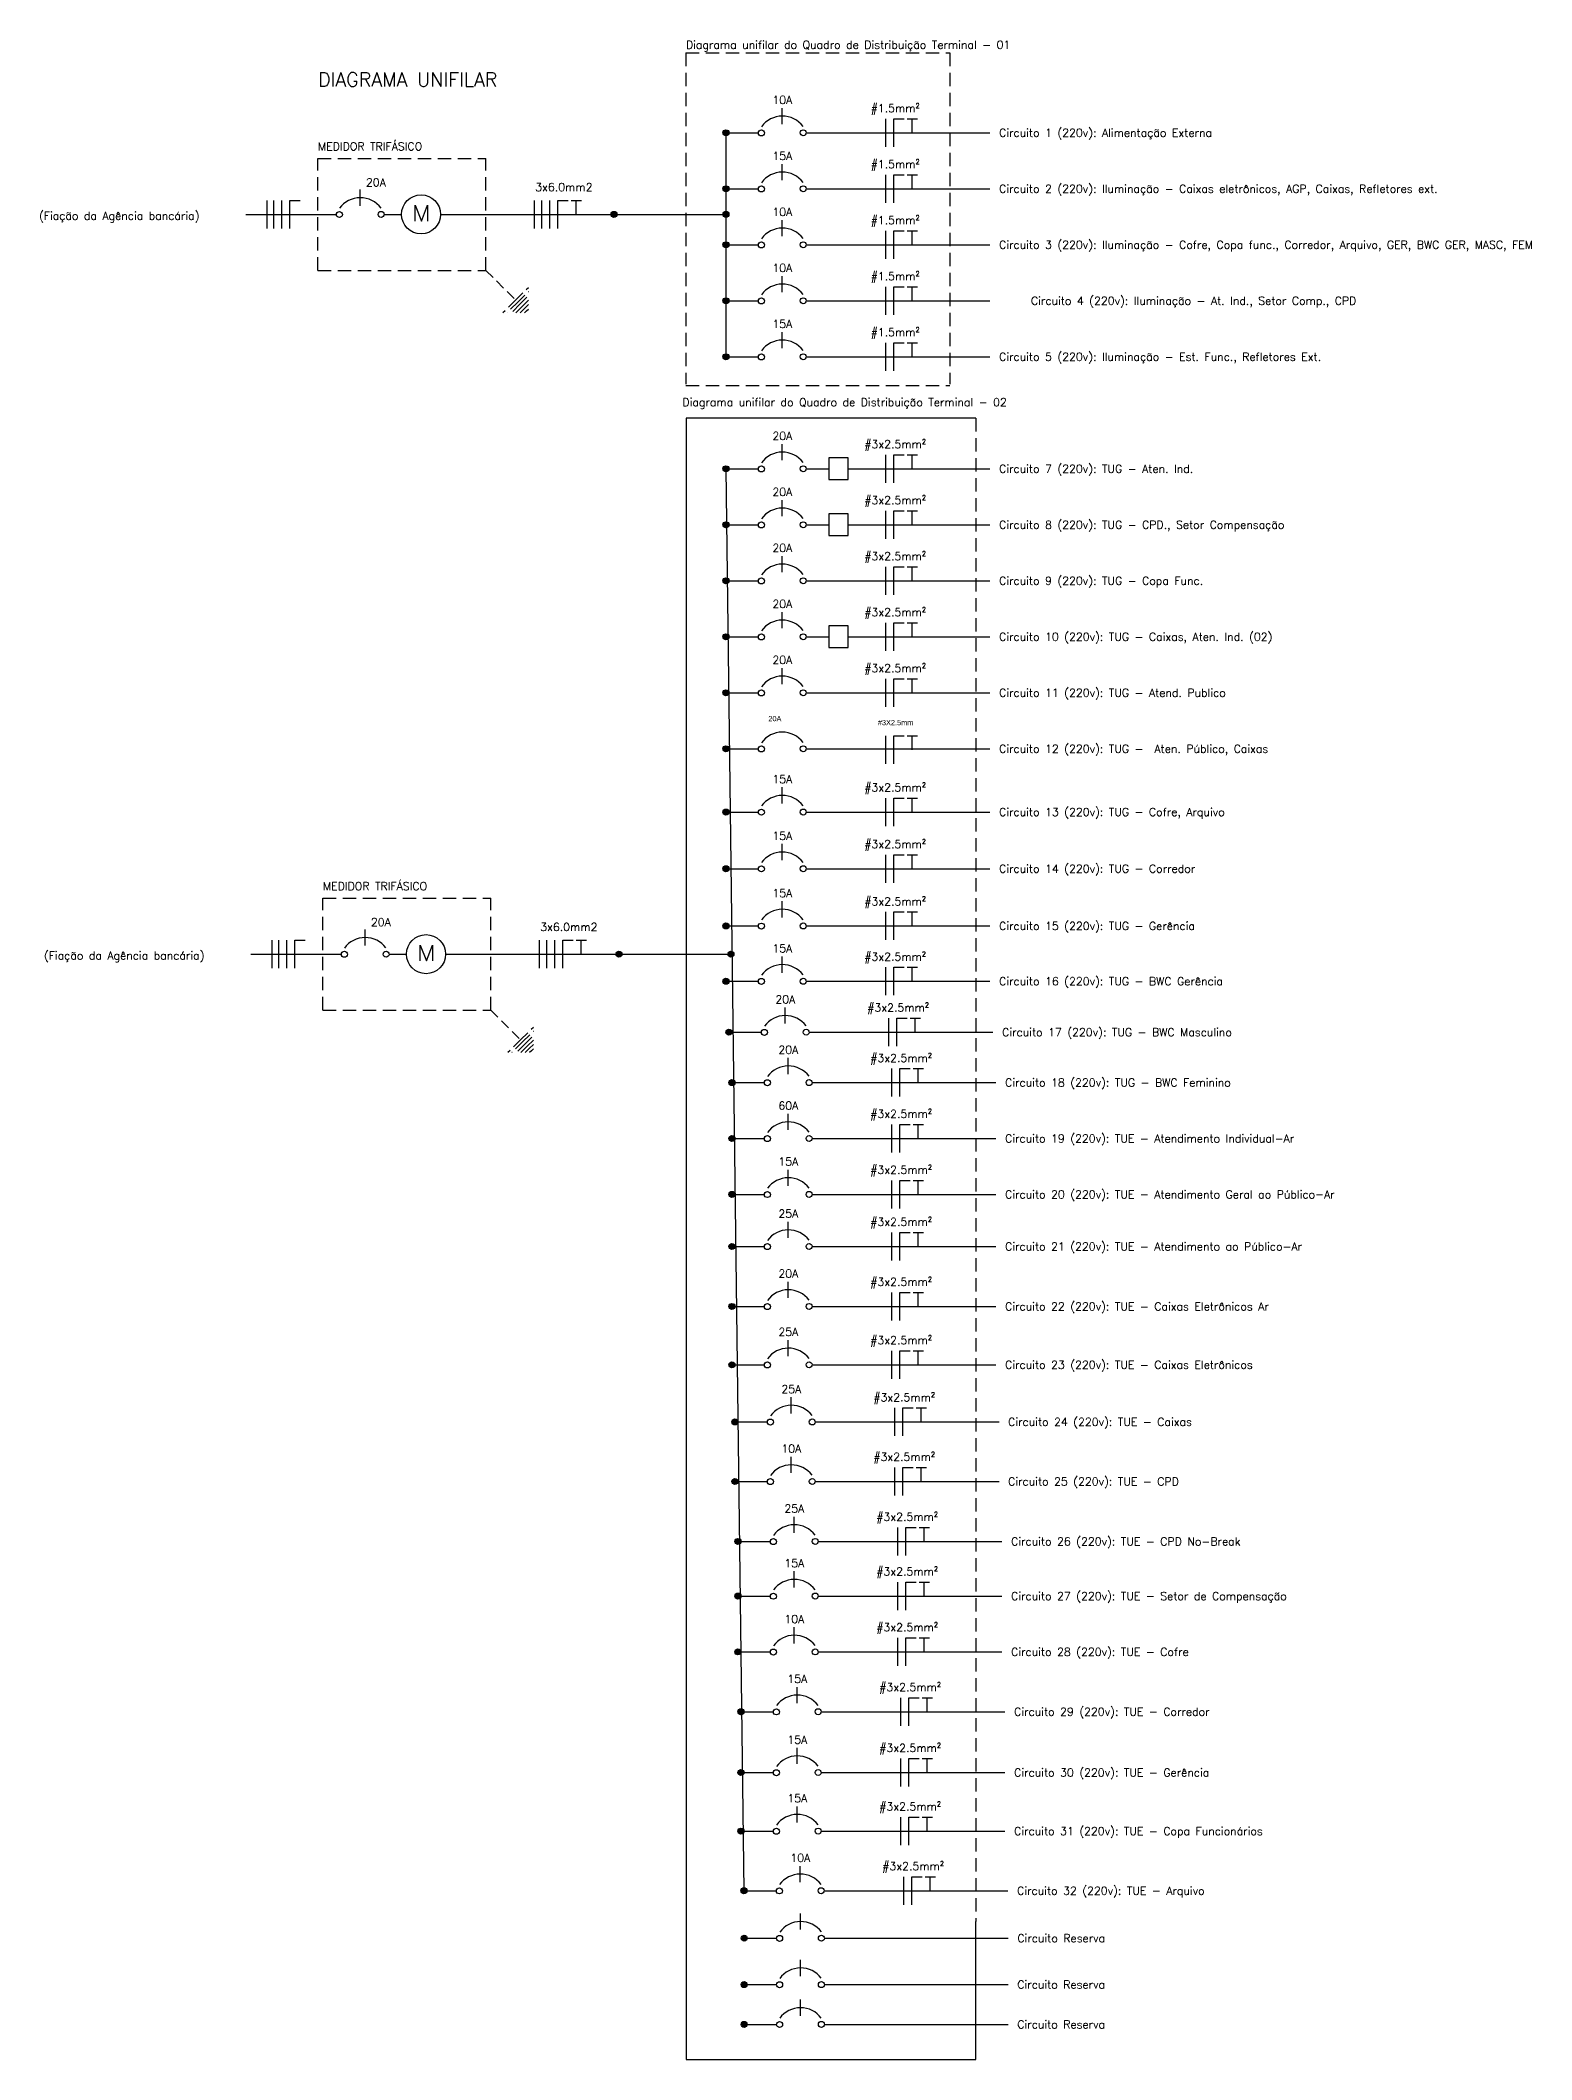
# Model space of a CAD drawing. Header units: millimetres. Extents: x -4595 to 88120, y -33945 to 27318.
# Drawn here: x 2837 to 3547, y 989 to 1951 of the extents above; entities that cross this region are included whole.
import ezdxf
from ezdxf.enums import TextEntityAlignment as Align

# ---------------------------------------------------------------- set-up
doc = ezdxf.new("R2010")
doc.units = ezdxf.units.MM
doc.linetypes.add('HIDDEN', pattern=[0.375, 0.25, -0.125])
for name, color, linetype in [('PROJECAO', 8, 'HIDDEN'), ('TXT_0', 7, 'Continuous'), ('TXT_2', 3, 'Continuous')]:
    doc.layers.add(name, color=color, linetype=linetype)
doc.styles.add('ADITIVOCAD', font='ROMANS.shx')
doc.styles.get("Standard").update_dxf_attribs({"font": 'arial.ttf'})

# ---------------------------------------------------------------- blocks, each defined once
blk = doc.blocks.new('ADCE_DISJ_TERM_1')
blk.add_hatch(color=256).paths.add_polyline_path([(0.037, 0, 1), (-0.037, 0, 1)])
for p, q in [((0.703, 0.107), (0.703, 0.309)), ((0, 0), (0.405, 0)), ((1.002, 0), (3.3, 0))]:
    blk.add_line(p, q)
for centre in [(0, 0), (0.443, -0.002), (0.965, 0)]:
    blk.add_circle(centre, 0.0375)
blk.add_arc((0.705, -0.116), 0.324, 36.8863, 143.6254)
at = {"flags": 8}
for tag, p in [('$A', (0.705, 0.411)), ('$F', (2.115, 0.3))]:
    blk.add_attdef(tag, text='', height=0.1, dxfattribs=at).set_placement(p, align=Align.MIDDLE)
blk.add_attdef('$CI', text='', height=0.1, dxfattribs=at).set_placement((3.414, 0), align=Align.MIDDLE_LEFT)
blk = doc.blocks.new('ADCE_ENT1FT')
for p, q in [((-0.1, -0.175), (-0.1, 0.175)), ((0, 0.175), (0.128, 0.175)), ((0, -0.175), (0, 0.175)), ((0.165, 0.175), (0.293, 0.175)), ((0.229, 0), (0.229, 0.175))]:
    blk.add_line(p, q)
blk = doc.blocks.new('ADCE_DISJ_TERM_1_DR')
blk.add_hatch(color=256).paths.add_polyline_path([(0.037, 0, 1), (-0.037, 0, 1)])
for p, q in [((0.703, 0.107), (0.703, 0.309)), ((0, 0), (0.405, 0)), ((1.002, 0), (1.287, 0)), ((1.527, 0), (3.3, 0))]:
    blk.add_line(p, q)
blk.add_lwpolyline([(1.287, -0.135), (1.527, -0.135), (1.527, 0.135), (1.287, 0.135)], close=True)
for centre in [(0, 0), (0.443, -0.002), (0.965, 0)]:
    blk.add_circle(centre, 0.0375)
blk.add_arc((0.705, -0.116), 0.324, 36.8863, 143.6254)
at = {"flags": 8}
for tag, p in [('$A', (0.705, 0.411)), ('$ADR', (1.407, 0.278)), ('$F', (2.115, 0.3)), ('DR', (1.407, 0))]:
    blk.add_attdef(tag, text='', height=0.1, dxfattribs=at).set_placement(p, align=Align.MIDDLE)
blk.add_attdef('$CI', text='', height=0.1, dxfattribs=at).set_placement((3.414, 0), align=Align.MIDDLE_LEFT)
blk = doc.blocks.new('ADCE_DISJ_TERM_R')
blk.add_hatch(color=256).paths.add_polyline_path([(0.037, 0, 1), (-0.037, 0, 1)])
for p, q in [((0, 0), (0.405, 0)), ((1.002, 0), (3.3, 0))]:
    blk.add_line(p, q)
for centre in [(0, 0), (0.443, -0.002), (0.965, 0)]:
    blk.add_circle(centre, 0.0375)
blk.add_arc((0.705, -0.116), 0.324, 36.8863, 143.6254)
at = {"flags": 8}
blk.add_attdef('$CI', text='', height=0.1, dxfattribs=at).set_placement((3.414, 0), align=Align.MIDDLE_LEFT)
blk = doc.blocks.new('ADCE_QDL_ENTRADA')
for points in [[(-1.3625, 0, 1), (-1.4375, 0, 1)], [(0.0375, 0, 1), (-0.0375, 0, 1)]]:
    blk.add_hatch(color=256).paths.add_polyline_path(points)
blk.add_line((-1.4, 0), (0, 0))
for centre in [(-1.4, 0), (0, 0)]:
    blk.add_circle(centre, 0.0375)
blk = doc.blocks.new('ADCE_ENTRADA')
for p, q in [((-4.572, 0.107), (-4.572, 0.309)), ((-6, 0), (-4.87, 0)), ((-4.273, 0), (-4.055, 0)), ((-3.567, 0), (-1.4, 0))]:
    blk.add_line(p, q)
blk.add_lwpolyline([(-3.883, -0.085), (-3.883, 0.114), (-3.807, -0.085), (-3.731, 0.114), (-3.731, -0.085)])
for centre, radius in [((-4.832, -0.002), 0.0375), ((-4.31, 0), 0.0375), ((-3.811, 0), 0.244)]:
    blk.add_circle(centre, radius)
blk.add_arc((-4.571, -0.116), 0.324, 36.8863, 143.6254)
at = {"flags": 8}
blk.add_attdef('$A', text='', height=0.1, dxfattribs=at).set_placement((-4.571, 0.578), align=Align.MIDDLE)
blk = doc.blocks.new('ADCE_SBTERRA')
at = {"ltscale": 0.5}
for p, q in [((0, 0), (0.525, 0)), ((0.525, 0), (0.525, 0.225)), ((0.525, 0), (0.525, -0.225)), ((0.561, 0), (0.561, 0.189)), ((0.561, 0), (0.561, -0.189)), ((0.6, 0), (0.6, 0.15)), ((0.6, 0), (0.6, -0.15)), ((0.639, 0), (0.639, 0.111)), ((0.639, 0), (0.639, -0.111)), ((0.678, 0), (0.678, 0.072)), ((0.678, 0), (0.678, -0.072))]:
    blk.add_line(p, q, dxfattribs=at)
for q in [(0.717, 0.033), (0.717, -0.033)]:
    blk.add_line((0.717, 0), q)
blk = doc.blocks.new('ADCE_ENT2F')
for p, q in [((-0.1, -0.175), (-0.1, 0.175)), ((0, -0.175), (0, 0.175)), ((0.1, -0.175), (0.1, 0.175)), ((0.1, 0.175), (0.229, 0.175))]:
    blk.add_line(p, q)
blk = doc.blocks.new('ADCE_ENT2Ft')
for p, q in [((-0.2, -0.175), (-0.2, 0.175)), ((-0.1, -0.175), (-0.1, 0.175)), ((0, -0.175), (0, 0.175)), ((0, 0.175), (0.128, 0.175)), ((0.165, 0.175), (0.293, 0.175)), ((0.229, 0), (0.229, 0.175))]:
    blk.add_line(p, q)
blk = doc.blocks.new('A$Cd055121e')
for p, q in [((11.468, 15.15), (11.468, 10.95)), ((2.858, 13.883), (2.858, 13.358)), ((7.871, 13.883), (7.871, 13.358)), ((16.153, 9.798), (10.719, 9.798)), ((10.719, 9.798), (10.719, -18.391)), ((11.468, 8.85), (11.805, -17.811)), ((2.951, 0.011), (2.951, -0.514)), ((7.964, 0.011), (7.964, -0.514)), ((10.719, -18.391), (10.719, -20.978)), ((16.153, -20.978), (16.153, -18.391)), ((10.719, -20.978), (16.153, -20.978))]:
    blk.add_line(p, q)
at = {"layer": 'PROJECAO'}
for p, q in [((10.718, 16.65), (15.668, 16.65)), ((10.718, 16.65), (10.718, 10.436)), ((15.668, 16.65), (15.668, 10.436)), ((3.818, 12.57), (3.818, 14.67)), ((3.818, 14.67), (6.968, 14.67)), ((6.968, 12.57), (6.968, 14.67)), ((3.818, 12.57), (6.968, 12.57)), ((10.718, 10.411), (15.668, 10.411)), ((16.153, 9.798), (16.153, -18.391)), ((3.911, -1.301), (3.911, 0.799)), ((3.911, 0.799), (7.061, 0.799)), ((7.061, -1.301), (7.061, 0.799)), ((3.911, -1.301), (7.061, -1.301))]:
    blk.add_line(p, q, dxfattribs=at)
at = {"layer": 'TXT_2'}
for p, q in [((9.368, 13.62), (9.368, 13.62)), ((9.461, -0.251), (9.461, -0.251))]:
    blk.add_line(p, q, dxfattribs=at)
at = {"layer": 'PROJECAO', "xscale": 1.5, "yscale": 1.5, "zscale": 1.5, "rotation": 315}
for p in [(6.968, 12.57), (7.061, -1.301)]:
    blk.add_blockref('ADCE_SBTERRA', p, dxfattribs=at)
at = {"layer": 'TXT_0', "xscale": 1.5, "yscale": 1.5, "zscale": 1.5}
for name, p in [('ADCE_ENT1FT', (14.618, 15.15)), ('ADCE_ENT1FT', (14.618, 14.1)), ('ADCE_ENT2F', (3.143, 13.62)), ('ADCE_ENT2Ft', (8.318, 13.62)), ('ADCE_ENT1FT', (14.618, 13.05)), ('ADCE_ENT1FT', (14.618, 12)), ('ADCE_ENT1FT', (14.618, 10.95)), ('ADCE_ENT1FT', (14.618, 8.85)), ('ADCE_ENT1FT', (14.618, 7.8)), ('ADCE_ENT1FT', (14.618, 6.75)), ('ADCE_ENT1FT', (14.618, 5.7)), ('ADCE_ENT1FT', (14.618, 4.65)), ('ADCE_ENT1FT', (14.618, 3.579)), ('ADCE_ENT1FT', (14.618, 2.414)), ('ADCE_ENT1FT', (14.618, 1.352)), ('ADCE_ENT1FT', (14.618, 0.278)), ('ADCE_ENT2F', (3.236, -0.251)), ('ADCE_ENT2Ft', (8.411, -0.251)), ('ADCE_ENT1FT', (14.618, -0.759)), ('ADCE_ENT1FT', (14.674, -1.714)), ('ADCE_ENT1FT', (14.73, -2.659)), ('ADCE_ENT1FT', (14.73, -3.707)), ('ADCE_ENT1FT', (14.73, -4.755)), ('ADCE_ENT1FT', (14.73, -5.732)), ('ADCE_ENT1FT', (14.73, -6.856)), ('ADCE_ENT1FT', (14.73, -7.95)), ('ADCE_ENT1FT', (14.787, -9.021)), ('ADCE_ENT1FT', (14.787, -10.138)), ('ADCE_ENT1FT', (14.843, -11.262)), ('ADCE_ENT1FT', (14.843, -12.286)), ('ADCE_ENT1FT', (14.843, -13.333)), ('ADCE_ENT1FT', (14.899, -14.455)), ('ADCE_ENT1FT', (14.899, -15.595)), ('ADCE_ENT1FT', (14.899, -16.693)), ('ADCE_ENT1FT', (14.955, -17.811))]:
    blk.add_blockref(name, p, dxfattribs=at)
at = {"layer": 'TXT_2'}
ref = blk.add_blockref('ADCE_DISJ_TERM_1', (11.468, 15.15), dxfattribs=dict(at, xscale=1.5, yscale=1.5, zscale=1.5))
ref.add_attrib('$A', '10A', dxfattribs={"layer": 'TXT_0', "height": 0.15, "style": 'ADITIVOCAD', "flags": 8}).set_placement((12.525, 15.766), align=Align.MIDDLE)
ref.add_attrib('$F', '#1.5mm²', dxfattribs={"layer": 'TXT_0', "height": 0.15, "style": 'ADITIVOCAD', "flags": 8}).set_placement((14.64, 15.6), align=Align.MIDDLE)
ref.add_attrib('$CI', 'Circuito 1 (220v): Alimentação Externa', dxfattribs={"layer": 'TXT_0', "height": 0.15, "style": 'ADITIVOCAD', "flags": 8}).set_placement((16.589, 15.15), align=Align.MIDDLE_LEFT)
ref = blk.add_blockref('ADCE_DISJ_TERM_1', (11.468, 14.1), dxfattribs=dict(at, xscale=1.5, yscale=1.5, zscale=1.5))
ref.add_attrib('$A', '15A', dxfattribs={"layer": 'TXT_0', "height": 0.15, "style": 'ADITIVOCAD', "flags": 8}).set_placement((12.525, 14.716), align=Align.MIDDLE)
ref.add_attrib('$F', '#1.5mm²', dxfattribs={"layer": 'TXT_0', "height": 0.15, "style": 'ADITIVOCAD', "flags": 8}).set_placement((14.64, 14.55), align=Align.MIDDLE)
ref.add_attrib('$CI', 'Circuito 2 (220v): Iluminação - Caixas eletrônicos, AGP, Caixas, Refletores ext.', dxfattribs={"layer": 'TXT_0', "height": 0.15, "style": 'ADITIVOCAD', "flags": 8}).set_placement((16.589, 14.1), align=Align.MIDDLE_LEFT)
at = {"layer": 'TXT_2', "xscale": 1.5, "yscale": 1.5, "zscale": 1.5}
for name, p in [('ADCE_ENTRADA', (11.468, 13.62)), ('ADCE_QDL_ENTRADA', (11.468, 13.62)), ('ADCE_ENTRADA', (11.561, -0.251)), ('ADCE_QDL_ENTRADA', (11.561, -0.251))]:
    blk.add_blockref(name, p, dxfattribs=at)
at = {"layer": 'TXT_2'}
ref = blk.add_blockref('ADCE_DISJ_TERM_1', (11.468, 13.05), dxfattribs=dict(at, xscale=1.5, yscale=1.5, zscale=1.5))
ref.add_attrib('$A', '10A', dxfattribs={"layer": 'TXT_0', "height": 0.15, "style": 'ADITIVOCAD', "flags": 8}).set_placement((12.525, 13.666), align=Align.MIDDLE)
ref.add_attrib('$F', '#1.5mm²', dxfattribs={"layer": 'TXT_0', "height": 0.15, "style": 'ADITIVOCAD', "flags": 8}).set_placement((14.64, 13.5), align=Align.MIDDLE)
ref.add_attrib('$CI', 'Circuito 3 (220v): Iluminação - Cofre, Copa func., Corredor, Arquivo, GER, BWC GER, MASC, FEM', dxfattribs={"layer": 'TXT_0', "height": 0.15, "style": 'ADITIVOCAD', "flags": 8}).set_placement((16.589, 13.05), align=Align.MIDDLE_LEFT)
ref = blk.add_blockref('ADCE_DISJ_TERM_1', (11.468, 12), dxfattribs=dict(at, xscale=1.5, yscale=1.5, zscale=1.5))
ref.add_attrib('$A', '10A', dxfattribs={"layer": 'TXT_0', "height": 0.15, "style": 'ADITIVOCAD', "flags": 8}).set_placement((12.525, 12.616), align=Align.MIDDLE)
ref.add_attrib('$F', '#1.5mm²', dxfattribs={"layer": 'TXT_0', "height": 0.15, "style": 'ADITIVOCAD', "flags": 8}).set_placement((14.64, 12.45), align=Align.MIDDLE)
ref.add_attrib('$CI', 'Circuito 4 (220v): Iluminação - At. Ind., Setor Comp., CPD', dxfattribs={"layer": 'TXT_0', "height": 0.15, "style": 'ADITIVOCAD', "flags": 8}).set_placement((17.186, 12), align=Align.MIDDLE_LEFT)
ref = blk.add_blockref('ADCE_DISJ_TERM_1', (11.468, 10.95), dxfattribs=dict(at, xscale=1.5, yscale=1.5, zscale=1.5))
ref.add_attrib('$A', '15A', dxfattribs={"layer": 'TXT_0', "height": 0.15, "style": 'ADITIVOCAD', "flags": 8}).set_placement((12.525, 11.566), align=Align.MIDDLE)
ref.add_attrib('$F', '#1.5mm²', dxfattribs={"layer": 'TXT_0', "height": 0.15, "style": 'ADITIVOCAD', "flags": 8}).set_placement((14.64, 11.4), align=Align.MIDDLE)
ref.add_attrib('$CI', 'Circuito 5 (220v): Iluminação - Est. Func., Refletores Ext.', dxfattribs={"layer": 'TXT_0', "height": 0.15, "style": 'ADITIVOCAD', "flags": 8}).set_placement((16.589, 10.95), align=Align.MIDDLE_LEFT)
ref = blk.add_blockref('ADCE_DISJ_TERM_1_DR', (11.468, 8.85), dxfattribs=dict(at, xscale=1.5, yscale=1.5, zscale=1.5))
ref.add_attrib('$A', '20A', dxfattribs={"layer": 'TXT_0', "height": 0.15, "style": 'ADITIVOCAD', "flags": 8}).set_placement((12.525, 9.466), align=Align.MIDDLE)
ref.add_attrib('$F', '#3x2.5mm²', dxfattribs={"layer": 'TXT_0', "height": 0.15, "style": 'ADITIVOCAD', "flags": 8}).set_placement((14.64, 9.3), align=Align.MIDDLE)
ref.add_attrib('$CI', 'Circuito 7 (220v): TUG - Aten. Ind.', dxfattribs={"layer": 'TXT_0', "height": 0.15, "style": 'ADITIVOCAD', "flags": 8}).set_placement((16.589, 8.85), align=Align.MIDDLE_LEFT)
ref = blk.add_blockref('ADCE_DISJ_TERM_1_DR', (11.468, 7.8), dxfattribs=dict(at, xscale=1.5, yscale=1.5, zscale=1.5))
ref.add_attrib('$A', '20A', dxfattribs={"layer": 'TXT_0', "height": 0.15, "style": 'ADITIVOCAD', "flags": 8}).set_placement((12.525, 8.416), align=Align.MIDDLE)
ref.add_attrib('$F', '#3x2.5mm²', dxfattribs={"layer": 'TXT_0', "height": 0.15, "style": 'ADITIVOCAD', "flags": 8}).set_placement((14.64, 8.25), align=Align.MIDDLE)
ref.add_attrib('$CI', 'Circuito 8 (220v): TUG - CPD., Setor Compensação', dxfattribs={"layer": 'TXT_0', "height": 0.15, "style": 'ADITIVOCAD', "flags": 8}).set_placement((16.589, 7.8), align=Align.MIDDLE_LEFT)
ref = blk.add_blockref('ADCE_DISJ_TERM_1', (11.468, 6.75), dxfattribs=dict(at, xscale=1.5, yscale=1.5, zscale=1.5))
ref.add_attrib('$A', '20A', dxfattribs={"layer": 'TXT_0', "height": 0.15, "style": 'ADITIVOCAD', "flags": 8}).set_placement((12.525, 7.366), align=Align.MIDDLE)
ref.add_attrib('$F', '#3x2.5mm²', dxfattribs={"layer": 'TXT_0', "height": 0.15, "style": 'ADITIVOCAD', "flags": 8}).set_placement((14.64, 7.2), align=Align.MIDDLE)
ref.add_attrib('$CI', 'Circuito 9 (220v): TUG - Copa Func.', dxfattribs={"layer": 'TXT_0', "height": 0.15, "style": 'ADITIVOCAD', "flags": 8}).set_placement((16.589, 6.75), align=Align.MIDDLE_LEFT)
ref = blk.add_blockref('ADCE_DISJ_TERM_1_DR', (11.468, 5.7), dxfattribs=dict(at, xscale=1.5, yscale=1.5, zscale=1.5))
ref.add_attrib('$A', '20A', dxfattribs={"layer": 'TXT_0', "height": 0.15, "style": 'ADITIVOCAD', "flags": 8}).set_placement((12.525, 6.316), align=Align.MIDDLE)
ref.add_attrib('$F', '#3x2.5mm²', dxfattribs={"layer": 'TXT_0', "height": 0.15, "style": 'ADITIVOCAD', "flags": 8}).set_placement((14.64, 6.15), align=Align.MIDDLE)
ref.add_attrib('$CI', 'Circuito 10 (220v): TUG - Caixas, Aten. Ind. (02)', dxfattribs={"layer": 'TXT_0', "height": 0.15, "style": 'ADITIVOCAD', "flags": 8}).set_placement((16.589, 5.7), align=Align.MIDDLE_LEFT)
ref = blk.add_blockref('ADCE_DISJ_TERM_1', (11.468, 4.65), dxfattribs=dict(at, xscale=1.5, yscale=1.5, zscale=1.5))
ref.add_attrib('$A', '20A', dxfattribs={"layer": 'TXT_0', "height": 0.15, "style": 'ADITIVOCAD', "flags": 8}).set_placement((12.525, 5.266), align=Align.MIDDLE)
ref.add_attrib('$F', '#3x2.5mm²', dxfattribs={"layer": 'TXT_0', "height": 0.15, "style": 'ADITIVOCAD', "flags": 8}).set_placement((14.64, 5.1), align=Align.MIDDLE)
ref.add_attrib('$CI', 'Circuito 11 (220v): TUG - Atend. Publico', dxfattribs={"layer": 'TXT_0', "height": 0.15, "style": 'ADITIVOCAD', "flags": 8}).set_placement((16.589, 4.65), align=Align.MIDDLE_LEFT)
ref = blk.add_blockref('ADCE_DISJ_TERM_R', (11.468, 3.6), dxfattribs=dict(at, xscale=1.5, yscale=1.5, zscale=1.5))
ref.add_attrib('$CI', 'Circuito 12 (220v): TUG -  Aten. Público, Caixas', dxfattribs={"layer": 'TXT_0', "height": 0.15, "style": 'ADITIVOCAD', "flags": 8}).set_placement((16.589, 3.6), align=Align.MIDDLE_LEFT)
ref = blk.add_blockref('ADCE_DISJ_TERM_1', (11.468, 2.414), dxfattribs=dict(at, xscale=1.5, yscale=1.5, zscale=1.5))
ref.add_attrib('$A', '15A', dxfattribs={"layer": 'TXT_0', "height": 0.15, "style": 'ADITIVOCAD', "flags": 8}).set_placement((12.525, 3.031), align=Align.MIDDLE)
ref.add_attrib('$F', '#3x2.5mm²', dxfattribs={"layer": 'TXT_0', "height": 0.15, "style": 'ADITIVOCAD', "flags": 8}).set_placement((14.64, 2.864), align=Align.MIDDLE)
ref.add_attrib('$CI', 'Circuito 13 (220v): TUG - Cofre, Arquivo', dxfattribs={"layer": 'TXT_0', "height": 0.15, "style": 'ADITIVOCAD', "flags": 8}).set_placement((16.589, 2.414), align=Align.MIDDLE_LEFT)
ref = blk.add_blockref('ADCE_DISJ_TERM_1', (11.468, 1.352), dxfattribs=dict(at, xscale=1.5, yscale=1.5, zscale=1.5))
ref.add_attrib('$A', '15A', dxfattribs={"layer": 'TXT_0', "height": 0.15, "style": 'ADITIVOCAD', "flags": 8}).set_placement((12.525, 1.969), align=Align.MIDDLE)
ref.add_attrib('$F', '#3x2.5mm²', dxfattribs={"layer": 'TXT_0', "height": 0.15, "style": 'ADITIVOCAD', "flags": 8}).set_placement((14.64, 1.802), align=Align.MIDDLE)
ref.add_attrib('$CI', 'Circuito 14 (220v): TUG - Corredor', dxfattribs={"layer": 'TXT_0', "height": 0.15, "style": 'ADITIVOCAD', "flags": 8}).set_placement((16.589, 1.352), align=Align.MIDDLE_LEFT)
ref = blk.add_blockref('ADCE_DISJ_TERM_1', (11.468, 0.278), dxfattribs=dict(at, xscale=1.5, yscale=1.5, zscale=1.5))
ref.add_attrib('$A', '15A', dxfattribs={"layer": 'TXT_0', "height": 0.15, "style": 'ADITIVOCAD', "flags": 8}).set_placement((12.525, 0.895), align=Align.MIDDLE)
ref.add_attrib('$F', '#3x2.5mm²', dxfattribs={"layer": 'TXT_0', "height": 0.15, "style": 'ADITIVOCAD', "flags": 8}).set_placement((14.64, 0.728), align=Align.MIDDLE)
ref.add_attrib('$CI', 'Circuito 15 (220v): TUG - Gerência', dxfattribs={"layer": 'TXT_0', "height": 0.15, "style": 'ADITIVOCAD', "flags": 8}).set_placement((16.589, 0.278), align=Align.MIDDLE_LEFT)
ref = blk.add_blockref('ADCE_DISJ_TERM_1', (11.468, -0.759), dxfattribs=dict(at, xscale=1.5, yscale=1.5, zscale=1.5))
ref.add_attrib('$A', '15A', dxfattribs={"layer": 'TXT_0', "height": 0.15, "style": 'ADITIVOCAD', "flags": 8}).set_placement((12.525, -0.142), align=Align.MIDDLE)
ref.add_attrib('$F', '#3x2.5mm²', dxfattribs={"layer": 'TXT_0', "height": 0.15, "style": 'ADITIVOCAD', "flags": 8}).set_placement((14.64, -0.309), align=Align.MIDDLE)
ref.add_attrib('$CI', 'Circuito 16 (220v): TUG - BWC Gerência', dxfattribs={"layer": 'TXT_0', "height": 0.15, "style": 'ADITIVOCAD', "flags": 8}).set_placement((16.589, -0.759), align=Align.MIDDLE_LEFT)
ref = blk.add_blockref('ADCE_DISJ_TERM_1', (11.524, -1.714), dxfattribs=dict(at, xscale=1.5, yscale=1.5, zscale=1.5))
ref.add_attrib('$A', '20A', dxfattribs={"layer": 'TXT_0', "height": 0.15, "style": 'ADITIVOCAD', "flags": 8}).set_placement((12.581, -1.098), align=Align.MIDDLE)
ref.add_attrib('$F', '#3x2.5mm²', dxfattribs={"layer": 'TXT_0', "height": 0.15, "style": 'ADITIVOCAD', "flags": 8}).set_placement((14.696, -1.264), align=Align.MIDDLE)
ref.add_attrib('$CI', 'Circuito 17 (220v): TUG - BWC Masculino', dxfattribs={"layer": 'TXT_0', "height": 0.15, "style": 'ADITIVOCAD', "flags": 8}).set_placement((16.646, -1.714), align=Align.MIDDLE_LEFT)
ref = blk.add_blockref('ADCE_DISJ_TERM_1', (11.58, -2.659), dxfattribs=dict(at, xscale=1.5, yscale=1.5, zscale=1.5))
ref.add_attrib('$A', '20A', dxfattribs={"layer": 'TXT_0', "height": 0.15, "style": 'ADITIVOCAD', "flags": 8}).set_placement((12.637, -2.043), align=Align.MIDDLE)
ref.add_attrib('$F', '#3x2.5mm²', dxfattribs={"layer": 'TXT_0', "height": 0.15, "style": 'ADITIVOCAD', "flags": 8}).set_placement((14.752, -2.209), align=Align.MIDDLE)
ref.add_attrib('$CI', 'Circuito 18 (220v): TUG - BWC Feminino', dxfattribs={"layer": 'TXT_0', "height": 0.15, "style": 'ADITIVOCAD', "flags": 8}).set_placement((16.702, -2.659), align=Align.MIDDLE_LEFT)
ref = blk.add_blockref('ADCE_DISJ_TERM_1', (11.58, -3.707), dxfattribs=dict(at, xscale=1.5, yscale=1.5, zscale=1.5))
ref.add_attrib('$A', '60A', dxfattribs={"layer": 'TXT_0', "height": 0.15, "style": 'ADITIVOCAD', "flags": 8}).set_placement((12.637, -3.091), align=Align.MIDDLE)
ref.add_attrib('$F', '#3x2.5mm²', dxfattribs={"layer": 'TXT_0', "height": 0.15, "style": 'ADITIVOCAD', "flags": 8}).set_placement((14.752, -3.257), align=Align.MIDDLE)
ref.add_attrib('$CI', 'Circuito 19 (220v): TUE - Atendimento Individual-Ar', dxfattribs={"layer": 'TXT_0', "height": 0.15, "style": 'ADITIVOCAD', "flags": 8}).set_placement((16.702, -3.707), align=Align.MIDDLE_LEFT)
ref = blk.add_blockref('ADCE_DISJ_TERM_1', (11.58, -4.755), dxfattribs=dict(at, xscale=1.5, yscale=1.5, zscale=1.5))
ref.add_attrib('$A', '15A', dxfattribs={"layer": 'TXT_0', "height": 0.15, "style": 'ADITIVOCAD', "flags": 8}).set_placement((12.637, -4.138), align=Align.MIDDLE)
ref.add_attrib('$F', '#3x2.5mm²', dxfattribs={"layer": 'TXT_0', "height": 0.15, "style": 'ADITIVOCAD', "flags": 8}).set_placement((14.752, -4.305), align=Align.MIDDLE)
ref.add_attrib('$CI', 'Circuito 20 (220v): TUE - Atendimento Geral ao Público-Ar', dxfattribs={"layer": 'TXT_0', "height": 0.15, "style": 'ADITIVOCAD', "flags": 8}).set_placement((16.702, -4.755), align=Align.MIDDLE_LEFT)
ref = blk.add_blockref('ADCE_DISJ_TERM_1', (11.58, -5.732), dxfattribs=dict(at, xscale=1.5, yscale=1.5, zscale=1.5))
ref.add_attrib('$A', '25A', dxfattribs={"layer": 'TXT_0', "height": 0.15, "style": 'ADITIVOCAD', "flags": 8}).set_placement((12.637, -5.116), align=Align.MIDDLE)
ref.add_attrib('$F', '#3x2.5mm²', dxfattribs={"layer": 'TXT_0', "height": 0.15, "style": 'ADITIVOCAD', "flags": 8}).set_placement((14.752, -5.282), align=Align.MIDDLE)
ref.add_attrib('$CI', 'Circuito 21 (220v): TUE - Atendimento ao Público-Ar', dxfattribs={"layer": 'TXT_0', "height": 0.15, "style": 'ADITIVOCAD', "flags": 8}).set_placement((16.702, -5.732), align=Align.MIDDLE_LEFT)
ref = blk.add_blockref('ADCE_DISJ_TERM_1', (11.58, -6.856), dxfattribs=dict(at, xscale=1.5, yscale=1.5, zscale=1.5))
ref.add_attrib('$A', '20A', dxfattribs={"layer": 'TXT_0', "height": 0.15, "style": 'ADITIVOCAD', "flags": 8}).set_placement((12.637, -6.24), align=Align.MIDDLE)
ref.add_attrib('$F', '#3x2.5mm²', dxfattribs={"layer": 'TXT_0', "height": 0.15, "style": 'ADITIVOCAD', "flags": 8}).set_placement((14.752, -6.406), align=Align.MIDDLE)
ref.add_attrib('$CI', 'Circuito 22 (220v): TUE - Caixas Eletrônicos Ar', dxfattribs={"layer": 'TXT_0', "height": 0.15, "style": 'ADITIVOCAD', "flags": 8}).set_placement((16.702, -6.856), align=Align.MIDDLE_LEFT)
ref = blk.add_blockref('ADCE_DISJ_TERM_1', (11.58, -7.95), dxfattribs=dict(at, xscale=1.5, yscale=1.5, zscale=1.5))
ref.add_attrib('$A', '25A', dxfattribs={"layer": 'TXT_0', "height": 0.15, "style": 'ADITIVOCAD', "flags": 8}).set_placement((12.637, -7.334), align=Align.MIDDLE)
ref.add_attrib('$F', '#3x2.5mm²', dxfattribs={"layer": 'TXT_0', "height": 0.15, "style": 'ADITIVOCAD', "flags": 8}).set_placement((14.752, -7.5), align=Align.MIDDLE)
ref.add_attrib('$CI', 'Circuito 23 (220v): TUE - Caixas Eletrônicos', dxfattribs={"layer": 'TXT_0', "height": 0.15, "style": 'ADITIVOCAD', "flags": 8}).set_placement((16.702, -7.95), align=Align.MIDDLE_LEFT)
ref = blk.add_blockref('ADCE_DISJ_TERM_1', (11.637, -9.021), dxfattribs=dict(at, xscale=1.5, yscale=1.5, zscale=1.5))
ref.add_attrib('$A', '25A', dxfattribs={"layer": 'TXT_0', "height": 0.15, "style": 'ADITIVOCAD', "flags": 8}).set_placement((12.693, -8.405), align=Align.MIDDLE)
ref.add_attrib('$F', '#3x2.5mm²', dxfattribs={"layer": 'TXT_0', "height": 0.15, "style": 'ADITIVOCAD', "flags": 8}).set_placement((14.809, -8.571), align=Align.MIDDLE)
ref.add_attrib('$CI', 'Circuito 24 (220v): TUE - Caixas', dxfattribs={"layer": 'TXT_0', "height": 0.15, "style": 'ADITIVOCAD', "flags": 8}).set_placement((16.758, -9.021), align=Align.MIDDLE_LEFT)
ref = blk.add_blockref('ADCE_DISJ_TERM_1', (11.637, -10.138), dxfattribs=dict(at, xscale=1.5, yscale=1.5, zscale=1.5))
ref.add_attrib('$A', '10A', dxfattribs={"layer": 'TXT_0', "height": 0.15, "style": 'ADITIVOCAD', "flags": 8}).set_placement((12.693, -9.522), align=Align.MIDDLE)
ref.add_attrib('$F', '#3x2.5mm²', dxfattribs={"layer": 'TXT_0', "height": 0.15, "style": 'ADITIVOCAD', "flags": 8}).set_placement((14.809, -9.688), align=Align.MIDDLE)
ref.add_attrib('$CI', 'Circuito 25 (220v): TUE - CPD', dxfattribs={"layer": 'TXT_0', "height": 0.15, "style": 'ADITIVOCAD', "flags": 8}).set_placement((16.758, -10.138), align=Align.MIDDLE_LEFT)
ref = blk.add_blockref('ADCE_DISJ_TERM_1', (11.693, -11.262), dxfattribs=dict(at, xscale=1.5, yscale=1.5, zscale=1.5))
ref.add_attrib('$A', '25A', dxfattribs={"layer": 'TXT_0', "height": 0.15, "style": 'ADITIVOCAD', "flags": 8}).set_placement((12.75, -10.645), align=Align.MIDDLE)
ref.add_attrib('$F', '#3x2.5mm²', dxfattribs={"layer": 'TXT_0', "height": 0.15, "style": 'ADITIVOCAD', "flags": 8}).set_placement((14.865, -10.812), align=Align.MIDDLE)
ref.add_attrib('$CI', 'Circuito 26 (220v): TUE - CPD No-Break', dxfattribs={"layer": 'TXT_0', "height": 0.15, "style": 'ADITIVOCAD', "flags": 8}).set_placement((16.814, -11.262), align=Align.MIDDLE_LEFT)
ref = blk.add_blockref('ADCE_DISJ_TERM_1', (11.693, -12.286), dxfattribs=dict(at, xscale=1.5, yscale=1.5, zscale=1.5))
ref.add_attrib('$A', '15A', dxfattribs={"layer": 'TXT_0', "height": 0.15, "style": 'ADITIVOCAD', "flags": 8}).set_placement((12.75, -11.669), align=Align.MIDDLE)
ref.add_attrib('$F', '#3x2.5mm²', dxfattribs={"layer": 'TXT_0', "height": 0.15, "style": 'ADITIVOCAD', "flags": 8}).set_placement((14.865, -11.836), align=Align.MIDDLE)
ref.add_attrib('$CI', 'Circuito 27 (220v): TUE - Setor de Compensação', dxfattribs={"layer": 'TXT_0', "height": 0.15, "style": 'ADITIVOCAD', "flags": 8}).set_placement((16.814, -12.286), align=Align.MIDDLE_LEFT)
ref = blk.add_blockref('ADCE_DISJ_TERM_1', (11.693, -13.333), dxfattribs=dict(at, xscale=1.5, yscale=1.5, zscale=1.5))
ref.add_attrib('$A', '10A', dxfattribs={"layer": 'TXT_0', "height": 0.15, "style": 'ADITIVOCAD', "flags": 8}).set_placement((12.75, -12.717), align=Align.MIDDLE)
ref.add_attrib('$F', '#3x2.5mm²', dxfattribs={"layer": 'TXT_0', "height": 0.15, "style": 'ADITIVOCAD', "flags": 8}).set_placement((14.865, -12.883), align=Align.MIDDLE)
ref.add_attrib('$CI', 'Circuito 28 (220v): TUE - Cofre', dxfattribs={"layer": 'TXT_0', "height": 0.15, "style": 'ADITIVOCAD', "flags": 8}).set_placement((16.814, -13.333), align=Align.MIDDLE_LEFT)
ref = blk.add_blockref('ADCE_DISJ_TERM_1', (11.749, -14.455), dxfattribs=dict(at, xscale=1.5, yscale=1.5, zscale=1.5))
ref.add_attrib('$A', '15A', dxfattribs={"layer": 'TXT_0', "height": 0.15, "style": 'ADITIVOCAD', "flags": 8}).set_placement((12.806, -13.838), align=Align.MIDDLE)
ref.add_attrib('$F', '#3x2.5mm²', dxfattribs={"layer": 'TXT_0', "height": 0.15, "style": 'ADITIVOCAD', "flags": 8}).set_placement((14.921, -14.005), align=Align.MIDDLE)
ref.add_attrib('$CI', 'Circuito 29 (220v): TUE - Corredor', dxfattribs={"layer": 'TXT_0', "height": 0.15, "style": 'ADITIVOCAD', "flags": 8}).set_placement((16.871, -14.455), align=Align.MIDDLE_LEFT)
ref = blk.add_blockref('ADCE_DISJ_TERM_1', (11.749, -15.595), dxfattribs=dict(at, xscale=1.5, yscale=1.5, zscale=1.5))
ref.add_attrib('$A', '15A', dxfattribs={"layer": 'TXT_0', "height": 0.15, "style": 'ADITIVOCAD', "flags": 8}).set_placement((12.806, -14.979), align=Align.MIDDLE)
ref.add_attrib('$F', '#3x2.5mm²', dxfattribs={"layer": 'TXT_0', "height": 0.15, "style": 'ADITIVOCAD', "flags": 8}).set_placement((14.921, -15.145), align=Align.MIDDLE)
ref.add_attrib('$CI', 'Circuito 30 (220v): TUE - Gerência', dxfattribs={"layer": 'TXT_0', "height": 0.15, "style": 'ADITIVOCAD', "flags": 8}).set_placement((16.871, -15.595), align=Align.MIDDLE_LEFT)
ref = blk.add_blockref('ADCE_DISJ_TERM_1', (11.749, -16.693), dxfattribs=dict(at, xscale=1.5, yscale=1.5, zscale=1.5))
ref.add_attrib('$A', '15A', dxfattribs={"layer": 'TXT_0', "height": 0.15, "style": 'ADITIVOCAD', "flags": 8}).set_placement((12.806, -16.077), align=Align.MIDDLE)
ref.add_attrib('$F', '#3x2.5mm²', dxfattribs={"layer": 'TXT_0', "height": 0.15, "style": 'ADITIVOCAD', "flags": 8}).set_placement((14.921, -16.243), align=Align.MIDDLE)
ref.add_attrib('$CI', 'Circuito 31 (220v): TUE - Copa Funcionários', dxfattribs={"layer": 'TXT_0', "height": 0.15, "style": 'ADITIVOCAD', "flags": 8}).set_placement((16.871, -16.693), align=Align.MIDDLE_LEFT)
ref = blk.add_blockref('ADCE_DISJ_TERM_1', (11.805, -17.811), dxfattribs=dict(at, xscale=1.5, yscale=1.5, zscale=1.5))
ref.add_attrib('$A', '10A', dxfattribs={"layer": 'TXT_0', "height": 0.15, "style": 'ADITIVOCAD', "flags": 8}).set_placement((12.862, -17.194), align=Align.MIDDLE)
ref.add_attrib('$F', '#3x2.5mm²', dxfattribs={"layer": 'TXT_0', "height": 0.15, "style": 'ADITIVOCAD', "flags": 8}).set_placement((14.977, -17.361), align=Align.MIDDLE)
ref.add_attrib('$CI', 'Circuito 32 (220v): TUE - Arquivo', dxfattribs={"layer": 'TXT_0', "height": 0.15, "style": 'ADITIVOCAD', "flags": 8}).set_placement((16.927, -17.811), align=Align.MIDDLE_LEFT)
ref = blk.add_blockref('ADCE_DISJ_TERM_1', (11.81, -18.701), dxfattribs=dict(at, xscale=1.5, yscale=1.5, zscale=1.5))
ref.add_attrib('$CI', 'Circuito Reserva', dxfattribs={"layer": 'TXT_0', "height": 0.15, "style": 'ADITIVOCAD', "flags": 8}).set_placement((16.931, -18.701), align=Align.MIDDLE_LEFT)
ref = blk.add_blockref('ADCE_DISJ_TERM_1', (11.809, -19.571), dxfattribs=dict(at, xscale=1.5, yscale=1.5, zscale=1.5))
ref.add_attrib('$CI', 'Circuito Reserva', dxfattribs={"layer": 'TXT_0', "height": 0.15, "style": 'ADITIVOCAD', "flags": 8}).set_placement((16.93, -19.571), align=Align.MIDDLE_LEFT)
ref = blk.add_blockref('ADCE_DISJ_TERM_1', (11.809, -20.317), dxfattribs=dict(at, xscale=1.5, yscale=1.5, zscale=1.5))
ref.add_attrib('$CI', 'Circuito Reserva', dxfattribs={"layer": 'TXT_0', "height": 0.15, "style": 'ADITIVOCAD', "flags": 8}).set_placement((16.93, -20.317), align=Align.MIDDLE_LEFT)
at = {"char_height": 0.0984, "attachment_point": 1}
for s, width, insert in [('20A', 0.50733, (12.263, 4.215)), ('#3X2.5mm', 0.64627, (14.316, 4.141))]:
    blk.add_mtext_dynamic_manual_height_columns(s, width=width, gutter_width=0.492, heights=[0], dxfattribs=dict(at, insert=insert))
at = {"layer": 'TXT_0', "style": 'ADITIVOCAD'}
for s, p in [('Diagrama unifilar do Quadro de Distribuição Terminal - 01', (10.718, 16.725)), ('MEDIDOR TRIFÁSICO', (3.818, 14.82)), ('20A', (4.718, 14.145)), ('3x6.0mm2', (7.892, 14.056)), ('(Fiação da Agência bancária)', (-1.412, 13.518)), ('Diagrama unifilar do Quadro de Distribuição Terminal - 02', (10.652, 10.023)), ('MEDIDOR TRIFÁSICO', (3.911, 0.949)), ('20A', (4.811, 0.274)), ('3x6.0mm2', (7.985, 0.184)), ('(Fiação da Agência bancária)', (-1.319, -0.353))]:
    blk.add_text(s, height=0.15, dxfattribs=at).set_placement(p)
at = {"layer": 'TXT_2', "style": 'ADITIVOCAD'}
blk.add_text('DIAGRAMA UNIFILAR', height=0.2625, dxfattribs=at).set_placement((3.818, 16.02))

msp = doc.modelspace()

# ---------------------------------------------------------------- block references
at = {"xscale": 25.4, "yscale": 25.4, "zscale": 25.4}
msp.add_blockref('A$Cd055121e', (2871.99, 1522.04), dxfattribs=at)

doc.saveas('drawing.dxf')
